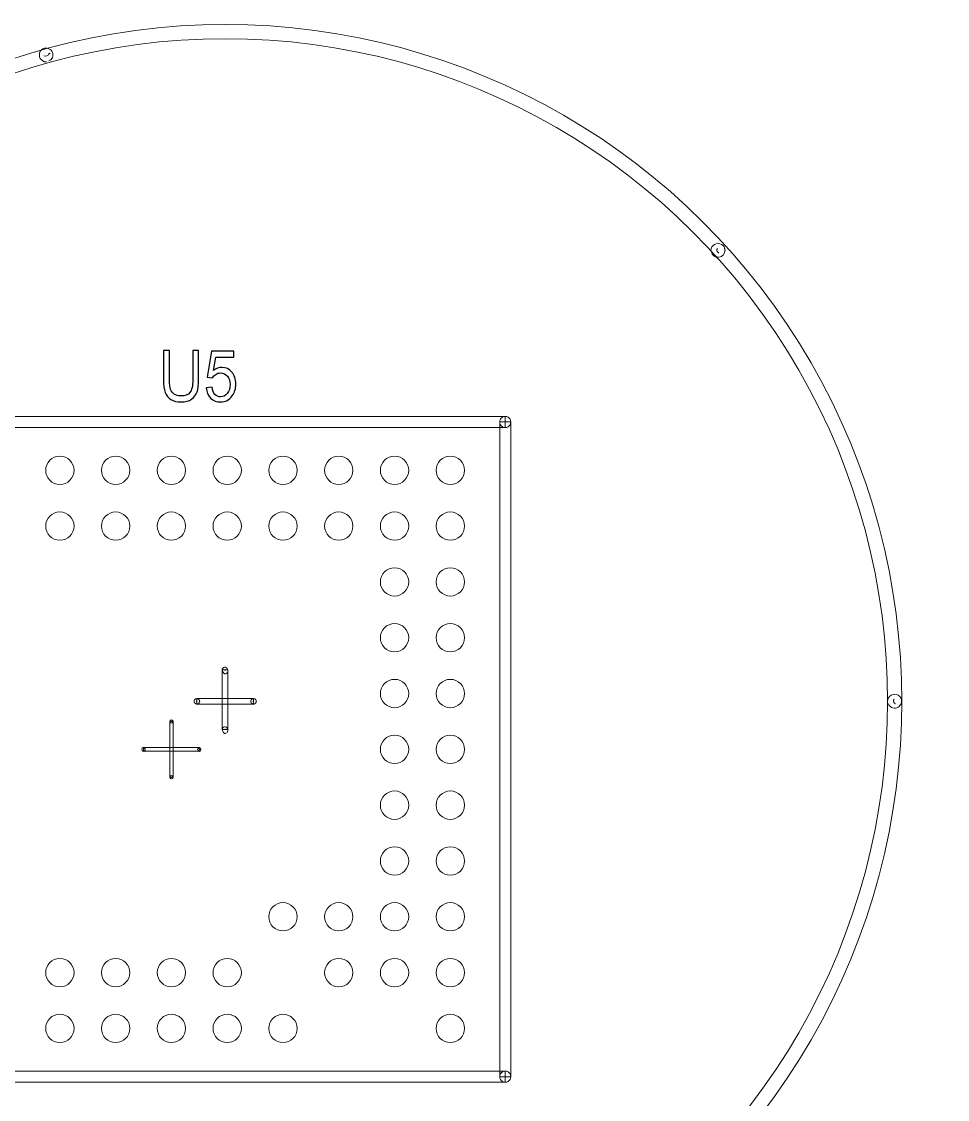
# Model space of a CAD drawing. Header units: millimetres. Extents: x -19.4 to 22.9, y -18.1 to 22.2.
# Drawn here: x -1.89 to 6.41, y -1.95 to 7.71 of the extents above; entities that cross this region are included whole.
import ezdxf

# ---------------------------------------------------------------- set-up
doc = ezdxf.new("R2010")
doc.units = ezdxf.units.MM
doc.header["$MEASUREMENT"] = 0
for name, color, linetype in [('BG_OUTLINE', 7, 'Continuous'), ('PG_SILKSCREEN_TOP', 7, 'Continuous'), ('PIN_TOP', 7, 'Continuous'), ('RD_SILKSCREEN_TOP', 7, 'Continuous')]:
    doc.layers.add(name, color=color, linetype=linetype)

msp = doc.modelspace()

# ---------------------------------------------------------------- linework, layer by layer
at = {"layer": 'BG_OUTLINE', "lineweight": 9}
msp.add_open_spline([(-13.5636, -18.0908), (-13.5636, -18.0908), (13.4366, -18.0908), (13.4366, -18.0908), (13.4366, -18.0908), (13.4366, -18.0908), (13.4366, 12.9092), (13.4366, 12.9092), (13.4366, 12.9092), (13.4366, 12.9092), (-13.5636, 12.9092), (-13.5636, 12.9092), (-13.5636, 12.9092), (-13.5636, 12.9092), (-13.5636, -18.0908), (-13.5636, -18.0908)], degree=3, knots=[0, 0, 0, 0, 0.25, 0.25, 0.25, 0.25, 0.5, 0.5, 0.5, 0.5, 0.75, 0.75, 0.75, 0.75, 1, 1, 1, 1], dxfattribs=at)
at = {"layer": 'PG_SILKSCREEN_TOP', "lineweight": 9}
for points, knots in [([(-0.0635, -4.4477), (-2.2297, -4.4477), (-4.2314, -3.292), (-5.3146, -1.416), (-5.3146, -1.416), (-6.3977, 0.4599), (-6.3977, 2.7713), (-5.3146, 4.6474), (-5.3146, 4.6474), (-4.2314, 6.5234), (-2.2297, 7.6791), (-0.0635, 7.6791)], [0, 0, 0, 0, 0.333333, 0.333333, 0.333333, 0.333333, 0.666667, 0.666667, 0.666667, 0.666667, 1, 1, 1, 1]), ([(-0.0635, 7.6791), (2.1027, 7.6791), (4.1044, 6.5234), (5.1876, 4.6474), (5.1876, 4.6474), (6.2707, 2.7713), (6.2707, 0.4599), (5.1876, -1.416), (5.1876, -1.416), (4.1044, -3.292), (2.1027, -4.4477), (-0.0635, -4.4477)], [0, 0, 0, 0, 0.333333, 0.333333, 0.333333, 0.333333, 0.666667, 0.666667, 0.666667, 0.666667, 1, 1, 1, 1]), ([(-0.0635, 7.5521), (-2.1844, 7.5521), (-4.1441, 6.4206), (-5.2046, 4.5839), (-5.2046, 4.5839), (-6.2651, 2.7471), (-6.2651, 0.4842), (-5.2046, -1.3525), (-5.2046, -1.3525), (-4.1441, -3.1893), (-2.1844, -4.3207), (-0.0635, -4.3207)], [0, 0, 0, 0, 0.333333, 0.333333, 0.333333, 0.333333, 0.666667, 0.666667, 0.666667, 0.666667, 1, 1, 1, 1]), ([(-0.0635, -4.3207), (2.0574, -4.3207), (4.0171, -3.1893), (5.0776, -1.3525), (5.0776, -1.3525), (6.1381, 0.4842), (6.1381, 2.7471), (5.0776, 4.5839), (5.0776, 4.5839), (4.0171, 6.4206), (2.0574, 7.5521), (-0.0635, 7.5521)], [0, 0, 0, 0, 0.333333, 0.333333, 0.333333, 0.333333, 0.666667, 0.666667, 0.666667, 0.666667, 1, 1, 1, 1]), ([(-1.6661, 7.3436), (-1.6888, 7.3436), (-1.7098, 7.3557), (-1.7211, 7.3754), (-1.7211, 7.3754), (-1.7325, 7.395), (-1.7325, 7.4193), (-1.7211, 7.4389), (-1.7211, 7.4389), (-1.7097, 7.4586), (-1.6889, 7.4707), (-1.6662, 7.4706)], [0, 0, 0, 0, 0.333333, 0.333333, 0.333333, 0.333333, 0.666667, 0.666667, 0.666667, 0.666667, 1, 1, 1, 1]), ([(-1.6661, 7.3436), (-1.6888, 7.3436), (-1.7098, 7.3557), (-1.7211, 7.3754), (-1.7211, 7.3754), (-1.7325, 7.395), (-1.7325, 7.4193), (-1.7211, 7.4389), (-1.7211, 7.4389), (-1.7097, 7.4586), (-1.6889, 7.4707), (-1.6662, 7.4706)], [0, 0, 0, 0, 0.333333, 0.333333, 0.333333, 0.333333, 0.666667, 0.666667, 0.666667, 0.666667, 1, 1, 1, 1]), ([(-1.6885, 7.4614), (-1.6585, 7.4738), (-1.6243, 7.4595), (-1.6119, 7.4296), (-1.6119, 7.4296), (-1.5995, 7.3996), (-1.6139, 7.3652), (-1.6438, 7.3528)], [0, 0, 0, 0, 0.5, 0.5, 0.5, 0.5, 1, 1, 1, 1]), ([(-1.6885, 7.4614), (-1.6585, 7.4738), (-1.6243, 7.4595), (-1.6119, 7.4296), (-1.6119, 7.4296), (-1.5995, 7.3996), (-1.6139, 7.3652), (-1.6438, 7.3528)], [0, 0, 0, 0, 0.5, 0.5, 0.5, 0.5, 1, 1, 1, 1]), ([(-1.6886, 7.3979), (-1.6712, 7.3906), (-1.6513, 7.3987), (-1.644, 7.416), (-1.644, 7.416), (-1.6367, 7.4333), (-1.6266, 7.4089), (-1.6439, 7.4163)], [0, 0, 0, 0, 0.5, 0.5, 0.5, 0.5, 1, 1, 1, 1]), ([(-1.6886, 7.3979), (-1.6712, 7.3906), (-1.6513, 7.3987), (-1.644, 7.416), (-1.644, 7.416), (-1.6367, 7.4333), (-1.6266, 7.4089), (-1.6439, 7.4163)], [0, 0, 0, 0, 0.5, 0.5, 0.5, 0.5, 1, 1, 1, 1]), ([(-1.6662, 7.4071), (-1.6662, 7.4071), (-1.6662, 7.4071), (-1.6662, 7.4071), (-1.6662, 7.4071), (-1.6662, 7.4071), (-1.6662, 7.4071), (-1.6663, 7.4071), (-1.6663, 7.4071), (-1.6663, 7.4071), (-1.6663, 7.4071), (-1.6663, 7.4071)], [0, 0, 0, 0, 0.333333, 0.333333, 0.333333, 0.333333, 0.666667, 0.666667, 0.666667, 0.666667, 1, 1, 1, 1]), ([(-1.6662, 7.4071), (-1.6662, 7.4071), (-1.6662, 7.4071), (-1.6662, 7.4071), (-1.6662, 7.4071), (-1.6662, 7.4071), (-1.6662, 7.4071), (-1.6663, 7.4071), (-1.6663, 7.4071), (-1.6663, 7.4071), (-1.6663, 7.4071), (-1.6663, 7.4071)], [0, 0, 0, 0, 0.333333, 0.333333, 0.333333, 0.333333, 0.666667, 0.666667, 0.666667, 0.666667, 1, 1, 1, 1]), ([(4.29, 5.6541), (4.29, 5.6768), (4.3021, 5.6978), (4.3218, 5.7092), (4.3218, 5.7092), (4.3415, 5.7205), (4.3657, 5.7205), (4.3854, 5.7091), (4.3854, 5.7091), (4.405, 5.6977), (4.4171, 5.677), (4.417, 5.6542)], [0, 0, 0, 0, 0.333333, 0.333333, 0.333333, 0.333333, 0.666667, 0.666667, 0.666667, 0.666667, 1, 1, 1, 1]), ([(4.4111, 5.6726), (4.4213, 5.6409), (4.4039, 5.6069), (4.3722, 5.5967), (4.3722, 5.5967), (4.3405, 5.5864), (4.3063, 5.604), (4.296, 5.6357)], [0, 0, 0, 0, 0.5, 0.5, 0.5, 0.5, 1, 1, 1, 1]), ([(4.3475, 5.6728), (4.3397, 5.6622), (4.3419, 5.6473), (4.3525, 5.6394), (4.3525, 5.6394), (4.3631, 5.6315), (4.3515, 5.6253), (4.3594, 5.6358)], [0, 0, 0, 0, 0.5, 0.5, 0.5, 0.5, 1, 1, 1, 1]), ([(4.3535, 5.6542), (4.3535, 5.6542), (4.3536, 5.6543), (4.3536, 5.6543), (4.3536, 5.6543), (4.3536, 5.6543), (4.3536, 5.6543), (4.3536, 5.6544), (4.3536, 5.6544), (4.3536, 5.6544), (4.3535, 5.6544), (4.3535, 5.6544)], [0, 0, 0, 0, 0.333333, 0.333333, 0.333333, 0.333333, 0.666667, 0.666667, 0.666667, 0.666667, 1, 1, 1, 1]), ([(-3.5384, 4.0683), (-3.5384, 4.0683), (-3.5384, 4.1683), (-3.5384, 4.1683), (-3.5384, 4.1683), (-3.5384, 4.1683), (2.4462, 4.1683), (2.4462, 4.1683), (2.4462, 4.1683), (2.4462, 4.1683), (2.4462, 4.0683), (2.4462, 4.0683), (2.4462, 4.0683), (2.4462, 4.0683), (-3.5384, 4.0683), (-3.5384, 4.0683)], [0, 0, 0, 0, 0.25, 0.25, 0.25, 0.25, 0.5, 0.5, 0.5, 0.5, 0.75, 0.75, 0.75, 0.75, 1, 1, 1, 1]), ([(2.3963, 4.1183), (2.3963, 4.1362), (2.4059, 4.1527), (2.4213, 4.1616), (2.4213, 4.1616), (2.4368, 4.1706), (2.4559, 4.1706), (2.4714, 4.1616), (2.4714, 4.1616), (2.4869, 4.1527), (2.4964, 4.1362), (2.4964, 4.1183)], [0, 0, 0, 0, 0.333333, 0.333333, 0.333333, 0.333333, 0.666667, 0.666667, 0.666667, 0.666667, 1, 1, 1, 1]), ([(2.3963, 4.1183), (2.3963, 4.1362), (2.4059, 4.1527), (2.4213, 4.1616), (2.4213, 4.1616), (2.4368, 4.1706), (2.4559, 4.1706), (2.4714, 4.1616), (2.4714, 4.1616), (2.4869, 4.1527), (2.4964, 4.1362), (2.4964, 4.1183)], [0, 0, 0, 0, 0.333333, 0.333333, 0.333333, 0.333333, 0.666667, 0.666667, 0.666667, 0.666667, 1, 1, 1, 1]), ([(2.4963, -1.7467), (2.4963, -1.7467), (2.3962, -1.7467), (2.3962, -1.7467), (2.3962, -1.7467), (2.3962, -1.7467), (2.3962, 4.1183), (2.3962, 4.1183), (2.3962, 4.1183), (2.3962, 4.1183), (2.4963, 4.1183), (2.4963, 4.1183), (2.4963, 4.1183), (2.4963, 4.1183), (2.4963, -1.7467), (2.4963, -1.7467)], [0, 0, 0, 0, 0.25, 0.25, 0.25, 0.25, 0.5, 0.5, 0.5, 0.5, 0.75, 0.75, 0.75, 0.75, 1, 1, 1, 1]), ([(2.4964, 4.1183), (2.4964, 4.1004), (2.4869, 4.0839), (2.4714, 4.075), (2.4714, 4.075), (2.4559, 4.066), (2.4368, 4.066), (2.4213, 4.075), (2.4213, 4.075), (2.4059, 4.0839), (2.3963, 4.1004), (2.3963, 4.1183)], [0, 0, 0, 0, 0.333333, 0.333333, 0.333333, 0.333333, 0.666667, 0.666667, 0.666667, 0.666667, 1, 1, 1, 1]), ([(2.4964, 4.1183), (2.4964, 4.1004), (2.4869, 4.0839), (2.4714, 4.075), (2.4714, 4.075), (2.4559, 4.066), (2.4368, 4.066), (2.4213, 4.075), (2.4213, 4.075), (2.4059, 4.0839), (2.3963, 4.1004), (2.3963, 4.1183)], [0, 0, 0, 0, 0.333333, 0.333333, 0.333333, 0.333333, 0.666667, 0.666667, 0.666667, 0.666667, 1, 1, 1, 1]), ([(2.4464, 4.1183), (2.4464, 4.1183), (2.4464, 4.1183), (2.4464, 4.1183), (2.4464, 4.1183), (2.4464, 4.1183), (2.4464, 4.1183), (2.4464, 4.1183), (2.4464, 4.1183), (2.4464, 4.1183), (2.4464, 4.1183), (2.4464, 4.1183)], [0, 0, 0, 0, 0.333333, 0.333333, 0.333333, 0.333333, 0.666667, 0.666667, 0.666667, 0.666667, 1, 1, 1, 1]), ([(2.4464, 4.1183), (2.4464, 4.1183), (2.4464, 4.1183), (2.4464, 4.1183), (2.4464, 4.1183), (2.4464, 4.1183), (2.4464, 4.1183), (2.4464, 4.1183), (2.4464, 4.1183), (2.4464, 4.1183), (2.4464, 4.1183), (2.4464, 4.1183)], [0, 0, 0, 0, 0.333333, 0.333333, 0.333333, 0.333333, 0.666667, 0.666667, 0.666667, 0.666667, 1, 1, 1, 1]), ([(2.4464, 4.1183), (2.4464, 4.1183), (2.4464, 4.1183), (2.4464, 4.1183), (2.4464, 4.1183), (2.4464, 4.1183), (2.4464, 4.1183), (2.4464, 4.1183), (2.4464, 4.1183), (2.4464, 4.1183), (2.4464, 4.1183), (2.4464, 4.1183)], [0, 0, 0, 0, 0.333333, 0.333333, 0.333333, 0.333333, 0.666667, 0.666667, 0.666667, 0.666667, 1, 1, 1, 1]), ([(2.4464, 4.1183), (2.4464, 4.1183), (2.4464, 4.1183), (2.4464, 4.1183), (2.4464, 4.1183), (2.4464, 4.1183), (2.4464, 4.1183), (2.4464, 4.1183), (2.4464, 4.1183), (2.4464, 4.1183), (2.4464, 4.1183), (2.4464, 4.1183)], [0, 0, 0, 0, 0.333333, 0.333333, 0.333333, 0.333333, 0.666667, 0.666667, 0.666667, 0.666667, 1, 1, 1, 1]), ([(-0.0902, 1.8931), (-0.0925, 1.9064), (-0.0836, 1.919), (-0.0704, 1.9214), (-0.0704, 1.9214), (-0.0571, 1.9237), (-0.0443, 1.9145), (-0.0418, 1.9013)], [0, 0, 0, 0, 0.5, 0.5, 0.5, 0.5, 1, 1, 1, 1]), ([(-0.041, 1.3637), (-0.041, 1.3637), (-0.091, 1.3637), (-0.091, 1.3637), (-0.091, 1.3637), (-0.091, 1.3637), (-0.091, 1.8971), (-0.091, 1.8971), (-0.091, 1.8971), (-0.091, 1.8971), (-0.041, 1.8971), (-0.041, 1.8971), (-0.041, 1.8971), (-0.041, 1.8971), (-0.041, 1.3637), (-0.041, 1.3637)], [0, 0, 0, 0, 0.25, 0.25, 0.25, 0.25, 0.5, 0.5, 0.5, 0.5, 0.75, 0.75, 0.75, 0.75, 1, 1, 1, 1]), ([(-0.0411, 1.8973), (-0.0378, 1.8884), (-0.0396, 1.8784), (-0.0458, 1.8711), (-0.0458, 1.8711), (-0.0519, 1.8639), (-0.0615, 1.8605), (-0.0709, 1.8623), (-0.0709, 1.8623), (-0.0802, 1.8641), (-0.0878, 1.8881), (-0.0909, 1.8971)], [0, 0, 0, 0, 0.333333, 0.333333, 0.333333, 0.333333, 0.666667, 0.666667, 0.666667, 0.666667, 1, 1, 1, 1]), ([(-0.0653, 1.8929), (-0.0632, 1.8941), (-0.0624, 1.8967), (-0.0636, 1.8988), (-0.0636, 1.8988), (-0.0647, 1.9009), (-0.0645, 1.9022), (-0.0666, 1.901)], [0, 0, 0, 0, 0.5, 0.5, 0.5, 0.5, 1, 1, 1, 1]), ([(-0.066, 1.8971), (-0.066, 1.8971), (-0.0661, 1.8971), (-0.0661, 1.897), (-0.0661, 1.897), (-0.0661, 1.897), (-0.0661, 1.8969), (-0.0661, 1.8969), (-0.0661, 1.8969), (-0.0661, 1.8968), (-0.066, 1.8968), (-0.066, 1.8968)], [0, 0, 0, 0, 0.333333, 0.333333, 0.333333, 0.333333, 0.666667, 0.666667, 0.666667, 0.666667, 1, 1, 1, 1]), ([(-0.3423, 1.6154), (-0.3424, 1.6244), (-0.3376, 1.6327), (-0.3299, 1.6371), (-0.3299, 1.6371), (-0.3221, 1.6416), (-0.3126, 1.6415), (-0.3049, 1.637), (-0.3049, 1.637), (-0.2971, 1.6325), (-0.2924, 1.6246), (-0.2926, 1.6156)], [0, 0, 0, 0, 0.333333, 0.333333, 0.333333, 0.333333, 0.666667, 0.666667, 0.666667, 0.666667, 1, 1, 1, 1]), ([(0.1656, 1.6154), (0.1655, 1.6244), (0.1703, 1.6327), (0.178, 1.6371), (0.178, 1.6371), (0.1858, 1.6416), (0.1953, 1.6415), (0.203, 1.637), (0.203, 1.637), (0.2108, 1.6325), (0.2155, 1.6246), (0.2153, 1.6156)], [0, 0, 0, 0, 0.333333, 0.333333, 0.333333, 0.333333, 0.666667, 0.666667, 0.666667, 0.666667, 1, 1, 1, 1]), ([(5.8729, 1.6155), (5.8729, 1.6382), (5.885, 1.6592), (5.9047, 1.6706), (5.9047, 1.6706), (5.9244, 1.6819), (5.9487, 1.6819), (5.9683, 1.6705), (5.9683, 1.6705), (5.988, 1.6591), (6, 1.6384), (5.9999, 1.6156)], [0, 0, 0, 0, 0.333333, 0.333333, 0.333333, 0.333333, 0.666667, 0.666667, 0.666667, 0.666667, 1, 1, 1, 1]), ([(-0.2933, 1.62), (-0.2909, 1.6068), (-0.2996, 1.5941), (-0.3128, 1.5915), (-0.3128, 1.5915), (-0.326, 1.589), (-0.3388, 1.5979), (-0.3415, 1.6111)], [0, 0, 0, 0, 0.5, 0.5, 0.5, 0.5, 1, 1, 1, 1]), ([(-0.3183, 1.6202), (-0.3206, 1.6188), (-0.3213, 1.6158), (-0.3199, 1.6135), (-0.3199, 1.6135), (-0.3185, 1.6113), (-0.319, 1.6099), (-0.3167, 1.6113)], [0, 0, 0, 0, 0.5, 0.5, 0.5, 0.5, 1, 1, 1, 1]), ([(-0.3175, 1.5906), (-0.3175, 1.5906), (-0.3175, 1.6407), (-0.3175, 1.6407), (-0.3175, 1.6407), (-0.3175, 1.6407), (0.1905, 1.6407), (0.1905, 1.6407), (0.1905, 1.6407), (0.1905, 1.6407), (0.1905, 1.5906), (0.1905, 1.5906), (0.1905, 1.5906), (0.1905, 1.5906), (-0.3175, 1.5906), (-0.3175, 1.5906)], [0, 0, 0, 0, 0.25, 0.25, 0.25, 0.25, 0.5, 0.5, 0.5, 0.5, 0.75, 0.75, 0.75, 0.75, 1, 1, 1, 1]), ([(-0.3175, 1.6156), (-0.3174, 1.6156), (-0.3174, 1.6157), (-0.3174, 1.6157), (-0.3174, 1.6157), (-0.3173, 1.6157), (-0.3173, 1.6158), (-0.3174, 1.6158), (-0.3174, 1.6158), (-0.3174, 1.6158), (-0.3174, 1.6159), (-0.3175, 1.6159)], [0, 0, 0, 0, 0.333333, 0.333333, 0.333333, 0.333333, 0.666667, 0.666667, 0.666667, 0.666667, 1, 1, 1, 1]), ([(0.2146, 1.62), (0.217, 1.6068), (0.2083, 1.5941), (0.1951, 1.5915), (0.1951, 1.5915), (0.1819, 1.589), (0.1691, 1.5979), (0.1664, 1.6111)], [0, 0, 0, 0, 0.5, 0.5, 0.5, 0.5, 1, 1, 1, 1]), ([(0.1896, 1.6202), (0.1873, 1.6188), (0.1866, 1.6158), (0.188, 1.6135), (0.188, 1.6135), (0.1894, 1.6113), (0.1889, 1.6099), (0.1912, 1.6113)], [0, 0, 0, 0, 0.5, 0.5, 0.5, 0.5, 1, 1, 1, 1]), ([(0.1904, 1.6156), (0.1905, 1.6156), (0.1905, 1.6157), (0.1905, 1.6157), (0.1905, 1.6157), (0.1906, 1.6157), (0.1906, 1.6158), (0.1905, 1.6158), (0.1905, 1.6158), (0.1905, 1.6158), (0.1905, 1.6159), (0.1904, 1.6159)], [0, 0, 0, 0, 0.333333, 0.333333, 0.333333, 0.333333, 0.666667, 0.666667, 0.666667, 0.666667, 1, 1, 1, 1]), ([(5.9941, 1.634), (6.0042, 1.6023), (5.9868, 1.5683), (5.9551, 1.5581), (5.9551, 1.5581), (5.9234, 1.5478), (5.8893, 1.5654), (5.8789, 1.5971)], [0, 0, 0, 0, 0.5, 0.5, 0.5, 0.5, 1, 1, 1, 1]), ([(5.9305, 1.6342), (5.9226, 1.6236), (5.9248, 1.6087), (5.9354, 1.6008), (5.9354, 1.6008), (5.946, 1.5929), (5.9344, 1.5867), (5.9423, 1.5972)], [0, 0, 0, 0, 0.5, 0.5, 0.5, 0.5, 1, 1, 1, 1]), ([(5.9364, 1.6156), (5.9365, 1.6156), (5.9365, 1.6157), (5.9365, 1.6157), (5.9365, 1.6157), (5.9365, 1.6157), (5.9365, 1.6157), (5.9365, 1.6158), (5.9365, 1.6158), (5.9365, 1.6158), (5.9365, 1.6158), (5.9364, 1.6158)], [0, 0, 0, 0, 0.333333, 0.333333, 0.333333, 0.333333, 0.666667, 0.666667, 0.666667, 0.666667, 1, 1, 1, 1]), ([(-0.5607, 1.4331), (-0.5622, 1.4411), (-0.5569, 1.4489), (-0.5489, 1.4504), (-0.5489, 1.4504), (-0.5409, 1.452), (-0.5331, 1.4466), (-0.5315, 1.4386)], [0, 0, 0, 0, 0.5, 0.5, 0.5, 0.5, 1, 1, 1, 1]), ([(-0.5309, 1.4359), (-0.5309, 1.4305), (-0.5338, 1.4255), (-0.5385, 1.4228), (-0.5385, 1.4228), (-0.5432, 1.4201), (-0.549, 1.4201), (-0.5537, 1.4228), (-0.5537, 1.4228), (-0.5584, 1.4256), (-0.5612, 1.4304), (-0.5612, 1.4358)], [0, 0, 0, 0, 0.333333, 0.333333, 0.333333, 0.333333, 0.666667, 0.666667, 0.666667, 0.666667, 1, 1, 1, 1]), ([(-0.5311, 0.9357), (-0.5311, 0.9357), (-0.561, 0.9357), (-0.561, 0.9357), (-0.561, 0.9357), (-0.561, 0.9357), (-0.561, 1.4358), (-0.561, 1.4358), (-0.561, 1.4358), (-0.561, 1.4358), (-0.5311, 1.4358), (-0.5311, 1.4358), (-0.5311, 1.4358), (-0.5311, 1.4358), (-0.5311, 0.9357), (-0.5311, 0.9357)], [0, 0, 0, 0, 0.25, 0.25, 0.25, 0.25, 0.5, 0.5, 0.5, 0.5, 0.75, 0.75, 0.75, 0.75, 1, 1, 1, 1]), ([(-0.5454, 1.433), (-0.544, 1.434), (-0.5437, 1.4359), (-0.5446, 1.4372), (-0.5446, 1.4372), (-0.5456, 1.4386), (-0.5453, 1.4394), (-0.5467, 1.4385)], [0, 0, 0, 0, 0.5, 0.5, 0.5, 0.5, 1, 1, 1, 1]), ([(-0.5462, 1.4358), (-0.5462, 1.4358), (-0.5462, 1.4357), (-0.5462, 1.4357), (-0.5462, 1.4357), (-0.5461, 1.4356), (-0.5461, 1.4356), (-0.546, 1.4356), (-0.546, 1.4356), (-0.546, 1.4356), (-0.5459, 1.4356), (-0.5459, 1.4357)], [0, 0, 0, 0, 0.333333, 0.333333, 0.333333, 0.333333, 0.666667, 0.666667, 0.666667, 0.666667, 1, 1, 1, 1]), ([(-0.0902, 1.3597), (-0.0925, 1.373), (-0.0836, 1.3856), (-0.0704, 1.388), (-0.0704, 1.388), (-0.0571, 1.3903), (-0.0443, 1.3811), (-0.0418, 1.3679)], [0, 0, 0, 0, 0.5, 0.5, 0.5, 0.5, 1, 1, 1, 1]), ([(-0.0411, 1.3639), (-0.0378, 1.355), (-0.0396, 1.345), (-0.0458, 1.3377), (-0.0458, 1.3377), (-0.0519, 1.3305), (-0.0615, 1.3271), (-0.0709, 1.3289), (-0.0709, 1.3289), (-0.0802, 1.3307), (-0.0878, 1.3547), (-0.0909, 1.3637)], [0, 0, 0, 0, 0.333333, 0.333333, 0.333333, 0.333333, 0.666667, 0.666667, 0.666667, 0.666667, 1, 1, 1, 1]), ([(-0.0653, 1.3595), (-0.0632, 1.3607), (-0.0624, 1.3633), (-0.0636, 1.3654), (-0.0636, 1.3654), (-0.0647, 1.3675), (-0.0645, 1.3688), (-0.0666, 1.3676)], [0, 0, 0, 0, 0.5, 0.5, 0.5, 0.5, 1, 1, 1, 1]), ([(-0.066, 1.3637), (-0.066, 1.3637), (-0.0661, 1.3637), (-0.0661, 1.3636), (-0.0661, 1.3636), (-0.0661, 1.3636), (-0.0661, 1.3635), (-0.0661, 1.3635), (-0.0661, 1.3635), (-0.0661, 1.3634), (-0.066, 1.3634), (-0.066, 1.3634)], [0, 0, 0, 0, 0.333333, 0.333333, 0.333333, 0.333333, 0.666667, 0.666667, 0.666667, 0.666667, 1, 1, 1, 1]), ([(-0.811, 1.1847), (-0.8117, 1.1928), (-0.8059, 1.1999), (-0.7979, 1.2009), (-0.7979, 1.2009), (-0.7899, 1.2019), (-0.7825, 1.1954), (-0.7813, 1.1874)], [0, 0, 0, 0, 0.5, 0.5, 0.5, 0.5, 1, 1, 1, 1]), ([(-0.7811, 1.1863), (-0.7799, 1.1809), (-0.7817, 1.1752), (-0.7859, 1.1715), (-0.7859, 1.1715), (-0.79, 1.1677), (-0.7959, 1.1666), (-0.8011, 1.1684), (-0.8011, 1.1684), (-0.8064, 1.1703), (-0.8102, 1.1804), (-0.8111, 1.1859)], [0, 0, 0, 0, 0.333333, 0.333333, 0.333333, 0.333333, 0.666667, 0.666667, 0.666667, 0.666667, 1, 1, 1, 1]), ([(-0.7961, 1.1859), (-0.7962, 1.1859), (-0.7963, 1.1858), (-0.7963, 1.1858), (-0.7963, 1.1858), (-0.7963, 1.1857), (-0.7963, 1.1856), (-0.7963, 1.1855), (-0.7963, 1.1855), (-0.7962, 1.1855), (-0.7962, 1.1854), (-0.7961, 1.1854)], [0, 0, 0, 0, 0.333333, 0.333333, 0.333333, 0.333333, 0.666667, 0.666667, 0.666667, 0.666667, 1, 1, 1, 1]), ([(-0.7959, 1.1843), (-0.7952, 1.1845), (-0.7948, 1.1853), (-0.795, 1.186), (-0.795, 1.186), (-0.7952, 1.1867), (-0.7955, 1.1872), (-0.7962, 1.187)], [0, 0, 0, 0, 0.5, 0.5, 0.5, 0.5, 1, 1, 1, 1]), ([(-0.796, 1.1709), (-0.796, 1.1709), (-0.796, 1.2009), (-0.796, 1.2009), (-0.796, 1.2009), (-0.796, 1.2009), (-0.2961, 1.2009), (-0.2961, 1.2009), (-0.2961, 1.2009), (-0.2961, 1.2009), (-0.2961, 1.1709), (-0.2961, 1.1709), (-0.2961, 1.1709), (-0.2961, 1.1709), (-0.796, 1.1709), (-0.796, 1.1709)], [0, 0, 0, 0, 0.25, 0.25, 0.25, 0.25, 0.5, 0.5, 0.5, 0.5, 0.75, 0.75, 0.75, 0.75, 1, 1, 1, 1]), ([(-0.3109, 1.1847), (-0.3116, 1.1928), (-0.3058, 1.1999), (-0.2978, 1.2009), (-0.2978, 1.2009), (-0.2898, 1.2019), (-0.2824, 1.1954), (-0.2812, 1.1874)], [0, 0, 0, 0, 0.5, 0.5, 0.5, 0.5, 1, 1, 1, 1]), ([(-0.281, 1.1863), (-0.2798, 1.1809), (-0.2816, 1.1752), (-0.2857, 1.1715), (-0.2857, 1.1715), (-0.2899, 1.1677), (-0.2957, 1.1666), (-0.301, 1.1684), (-0.301, 1.1684), (-0.3063, 1.1703), (-0.31, 1.1804), (-0.311, 1.1859)], [0, 0, 0, 0, 0.333333, 0.333333, 0.333333, 0.333333, 0.666667, 0.666667, 0.666667, 0.666667, 1, 1, 1, 1]), ([(-0.296, 1.1859), (-0.2961, 1.1859), (-0.2961, 1.1858), (-0.2962, 1.1858), (-0.2962, 1.1858), (-0.2962, 1.1857), (-0.2962, 1.1856), (-0.2962, 1.1855), (-0.2962, 1.1855), (-0.2961, 1.1855), (-0.2961, 1.1854), (-0.296, 1.1854)], [0, 0, 0, 0, 0.333333, 0.333333, 0.333333, 0.333333, 0.666667, 0.666667, 0.666667, 0.666667, 1, 1, 1, 1]), ([(-0.2958, 1.1843), (-0.2951, 1.1845), (-0.2947, 1.1853), (-0.2949, 1.186), (-0.2949, 1.186), (-0.2951, 1.1867), (-0.2953, 1.1872), (-0.2961, 1.187)], [0, 0, 0, 0, 0.5, 0.5, 0.5, 0.5, 1, 1, 1, 1]), ([(-0.5612, 0.9356), (-0.5612, 0.941), (-0.5583, 0.946), (-0.5536, 0.9487), (-0.5536, 0.9487), (-0.5489, 0.9514), (-0.5431, 0.9514), (-0.5384, 0.9487), (-0.5384, 0.9487), (-0.5337, 0.9459), (-0.5309, 0.9411), (-0.5309, 0.9357)], [0, 0, 0, 0, 0.333333, 0.333333, 0.333333, 0.333333, 0.666667, 0.666667, 0.666667, 0.666667, 1, 1, 1, 1]), ([(-0.5314, 0.9383), (-0.5299, 0.9303), (-0.5352, 0.9226), (-0.5432, 0.921), (-0.5432, 0.921), (-0.5512, 0.9195), (-0.559, 0.9249), (-0.5606, 0.9329)], [0, 0, 0, 0, 0.5, 0.5, 0.5, 0.5, 1, 1, 1, 1]), ([(-0.5467, 0.9384), (-0.548, 0.9375), (-0.5484, 0.9357), (-0.5475, 0.9343), (-0.5475, 0.9343), (-0.5465, 0.933), (-0.5468, 0.9321), (-0.5454, 0.933)], [0, 0, 0, 0, 0.5, 0.5, 0.5, 0.5, 1, 1, 1, 1]), ([(-0.5459, 0.9357), (-0.5459, 0.9357), (-0.5459, 0.9358), (-0.5459, 0.9358), (-0.5459, 0.9358), (-0.546, 0.9359), (-0.546, 0.9359), (-0.5461, 0.9359), (-0.5461, 0.9359), (-0.5461, 0.9359), (-0.5462, 0.9359), (-0.5462, 0.9358)], [0, 0, 0, 0, 0.333333, 0.333333, 0.333333, 0.333333, 0.666667, 0.666667, 0.666667, 0.666667, 1, 1, 1, 1]), ([(-3.5384, -1.7967), (-3.5384, -1.7967), (-3.5384, -1.6967), (-3.5384, -1.6967), (-3.5384, -1.6967), (-3.5384, -1.6967), (2.4462, -1.6967), (2.4462, -1.6967), (2.4462, -1.6967), (2.4462, -1.6967), (2.4462, -1.7967), (2.4462, -1.7967), (2.4462, -1.7967), (2.4462, -1.7967), (-3.5384, -1.7967), (-3.5384, -1.7967)], [0, 0, 0, 0, 0.25, 0.25, 0.25, 0.25, 0.5, 0.5, 0.5, 0.5, 0.75, 0.75, 0.75, 0.75, 1, 1, 1, 1]), ([(2.3963, -1.7467), (2.3963, -1.7288), (2.4059, -1.7123), (2.4213, -1.7034), (2.4213, -1.7034), (2.4368, -1.6944), (2.4559, -1.6944), (2.4714, -1.7034), (2.4714, -1.7034), (2.4869, -1.7123), (2.4964, -1.7288), (2.4964, -1.7467)], [0, 0, 0, 0, 0.333333, 0.333333, 0.333333, 0.333333, 0.666667, 0.666667, 0.666667, 0.666667, 1, 1, 1, 1]), ([(2.3963, -1.7467), (2.3963, -1.7288), (2.4059, -1.7123), (2.4213, -1.7034), (2.4213, -1.7034), (2.4368, -1.6944), (2.4559, -1.6944), (2.4714, -1.7034), (2.4714, -1.7034), (2.4869, -1.7123), (2.4964, -1.7288), (2.4964, -1.7467)], [0, 0, 0, 0, 0.333333, 0.333333, 0.333333, 0.333333, 0.666667, 0.666667, 0.666667, 0.666667, 1, 1, 1, 1]), ([(2.4964, -1.7467), (2.4964, -1.7646), (2.4869, -1.7811), (2.4714, -1.79), (2.4714, -1.79), (2.4559, -1.799), (2.4368, -1.799), (2.4213, -1.79), (2.4213, -1.79), (2.4059, -1.7811), (2.3963, -1.7646), (2.3963, -1.7467)], [0, 0, 0, 0, 0.333333, 0.333333, 0.333333, 0.333333, 0.666667, 0.666667, 0.666667, 0.666667, 1, 1, 1, 1]), ([(2.4964, -1.7467), (2.4964, -1.7646), (2.4869, -1.7811), (2.4714, -1.79), (2.4714, -1.79), (2.4559, -1.799), (2.4368, -1.799), (2.4213, -1.79), (2.4213, -1.79), (2.4059, -1.7811), (2.3963, -1.7646), (2.3963, -1.7467)], [0, 0, 0, 0, 0.333333, 0.333333, 0.333333, 0.333333, 0.666667, 0.666667, 0.666667, 0.666667, 1, 1, 1, 1]), ([(2.4464, -1.7467), (2.4464, -1.7467), (2.4464, -1.7467), (2.4464, -1.7467), (2.4464, -1.7467), (2.4464, -1.7467), (2.4464, -1.7467), (2.4464, -1.7467), (2.4464, -1.7467), (2.4464, -1.7467), (2.4464, -1.7467), (2.4464, -1.7467)], [0, 0, 0, 0, 0.333333, 0.333333, 0.333333, 0.333333, 0.666667, 0.666667, 0.666667, 0.666667, 1, 1, 1, 1]), ([(2.4464, -1.7467), (2.4464, -1.7467), (2.4464, -1.7467), (2.4464, -1.7467), (2.4464, -1.7467), (2.4464, -1.7467), (2.4464, -1.7467), (2.4464, -1.7467), (2.4464, -1.7467), (2.4464, -1.7467), (2.4464, -1.7467), (2.4464, -1.7467)], [0, 0, 0, 0, 0.333333, 0.333333, 0.333333, 0.333333, 0.666667, 0.666667, 0.666667, 0.666667, 1, 1, 1, 1]), ([(2.4464, -1.7467), (2.4464, -1.7467), (2.4464, -1.7467), (2.4464, -1.7467), (2.4464, -1.7467), (2.4464, -1.7467), (2.4464, -1.7467), (2.4464, -1.7467), (2.4464, -1.7467), (2.4464, -1.7467), (2.4464, -1.7467), (2.4464, -1.7467)], [0, 0, 0, 0, 0.333333, 0.333333, 0.333333, 0.333333, 0.666667, 0.666667, 0.666667, 0.666667, 1, 1, 1, 1]), ([(2.4464, -1.7467), (2.4464, -1.7467), (2.4464, -1.7467), (2.4464, -1.7467), (2.4464, -1.7467), (2.4464, -1.7467), (2.4464, -1.7467), (2.4464, -1.7467), (2.4464, -1.7467), (2.4464, -1.7467), (2.4464, -1.7467), (2.4464, -1.7467)], [0, 0, 0, 0, 0.333333, 0.333333, 0.333333, 0.333333, 0.666667, 0.666667, 0.666667, 0.666667, 1, 1, 1, 1])]:
    msp.add_open_spline(points, degree=3, knots=knots, dxfattribs=at)
at = {"layer": 'PIN_TOP', "lineweight": 9}
for points in [[(-1.419, 3.6857), (-1.419, 3.7559), (-1.4759, 3.8127), (-1.546, 3.8127), (-1.546, 3.8127), (-1.6162, 3.8127), (-1.673, 3.7559), (-1.673, 3.6857), (-1.673, 3.6857), (-1.673, 3.6156), (-1.6162, 3.5587), (-1.546, 3.5587), (-1.546, 3.5587), (-1.4759, 3.5587), (-1.419, 3.6156), (-1.419, 3.6857)], [(-0.9189, 3.6857), (-0.9189, 3.7559), (-0.9758, 3.8127), (-1.0459, 3.8127), (-1.0459, 3.8127), (-1.1161, 3.8127), (-1.1729, 3.7559), (-1.1729, 3.6857), (-1.1729, 3.6857), (-1.1729, 3.6156), (-1.1161, 3.5587), (-1.0459, 3.5587), (-1.0459, 3.5587), (-0.9758, 3.5587), (-0.9189, 3.6156), (-0.9189, 3.6857)], [(-0.4191, 3.6857), (-0.4191, 3.7559), (-0.4759, 3.8127), (-0.546, 3.8127), (-0.546, 3.8127), (-0.6162, 3.8127), (-0.673, 3.7559), (-0.673, 3.6857), (-0.673, 3.6857), (-0.6731, 3.6156), (-0.6162, 3.5587), (-0.5461, 3.5587), (-0.5461, 3.5587), (-0.4759, 3.5587), (-0.4191, 3.6156), (-0.4191, 3.6857)], [(0.081, 3.6857), (0.081, 3.7559), (0.0241, 3.8127), (-0.0459, 3.8127), (-0.0459, 3.8127), (-0.1161, 3.8127), (-0.1729, 3.7559), (-0.1729, 3.6857), (-0.1729, 3.6857), (-0.1729, 3.6156), (-0.1161, 3.5587), (-0.0459, 3.5587), (-0.0459, 3.5587), (0.0241, 3.5587), (0.081, 3.6156), (0.081, 3.6857)], [(0.5808, 3.6857), (0.5808, 3.7559), (0.524, 3.8127), (0.4538, 3.8127), (0.4538, 3.8127), (0.3837, 3.8127), (0.3268, 3.7559), (0.3268, 3.6857), (0.3268, 3.6857), (0.3268, 3.6156), (0.3837, 3.5587), (0.4538, 3.5587), (0.4538, 3.5587), (0.524, 3.5587), (0.5808, 3.6156), (0.5808, 3.6857)], [(1.081, 3.6857), (1.081, 3.7559), (1.0241, 3.8127), (0.954, 3.8127), (0.954, 3.8127), (0.8838, 3.8127), (0.827, 3.7559), (0.827, 3.6857), (0.827, 3.6857), (0.827, 3.6156), (0.8838, 3.5587), (0.954, 3.5587), (0.954, 3.5587), (1.0241, 3.5587), (1.081, 3.6156), (1.081, 3.6857)], [(1.5808, 3.6857), (1.5808, 3.7559), (1.524, 3.8127), (1.4538, 3.8127), (1.4538, 3.8127), (1.3837, 3.8127), (1.3268, 3.7559), (1.3268, 3.6857), (1.3268, 3.6857), (1.3268, 3.6156), (1.3837, 3.5587), (1.4538, 3.5587), (1.4538, 3.5587), (1.524, 3.5587), (1.5808, 3.6156), (1.5808, 3.6857)], [(2.081, 3.6857), (2.081, 3.7559), (2.0241, 3.8127), (1.954, 3.8127), (1.954, 3.8127), (1.8838, 3.8127), (1.827, 3.7559), (1.827, 3.6857), (1.827, 3.6857), (1.827, 3.6156), (1.8838, 3.5587), (1.954, 3.5587), (1.954, 3.5587), (2.0241, 3.5587), (2.081, 3.6156), (2.081, 3.6857)], [(-1.419, 3.1856), (-1.419, 3.2558), (-1.4759, 3.3126), (-1.546, 3.3126), (-1.546, 3.3126), (-1.6162, 3.3126), (-1.673, 3.2558), (-1.673, 3.1856), (-1.673, 3.1856), (-1.673, 3.1155), (-1.6162, 3.0586), (-1.546, 3.0586), (-1.546, 3.0586), (-1.4759, 3.0586), (-1.419, 3.1155), (-1.419, 3.1856)], [(-0.9189, 3.1856), (-0.9189, 3.2558), (-0.9758, 3.3126), (-1.0459, 3.3126), (-1.0459, 3.3126), (-1.1161, 3.3126), (-1.1729, 3.2558), (-1.1729, 3.1856), (-1.1729, 3.1856), (-1.1729, 3.1155), (-1.1161, 3.0586), (-1.0459, 3.0586), (-1.0459, 3.0586), (-0.9758, 3.0586), (-0.9189, 3.1155), (-0.9189, 3.1856)], [(-0.4191, 3.1856), (-0.4191, 3.2558), (-0.4759, 3.3126), (-0.546, 3.3126), (-0.546, 3.3126), (-0.6162, 3.3126), (-0.673, 3.2558), (-0.673, 3.1856), (-0.673, 3.1856), (-0.6731, 3.1155), (-0.6162, 3.0586), (-0.5461, 3.0586), (-0.5461, 3.0586), (-0.4759, 3.0586), (-0.4191, 3.1155), (-0.4191, 3.1856)], [(0.081, 3.1856), (0.081, 3.2558), (0.0241, 3.3126), (-0.0459, 3.3126), (-0.0459, 3.3126), (-0.1161, 3.3126), (-0.1729, 3.2558), (-0.1729, 3.1856), (-0.1729, 3.1856), (-0.1729, 3.1155), (-0.1161, 3.0586), (-0.0459, 3.0586), (-0.0459, 3.0586), (0.0241, 3.0586), (0.081, 3.1155), (0.081, 3.1856)], [(0.5808, 3.1856), (0.5808, 3.2558), (0.524, 3.3126), (0.4538, 3.3126), (0.4538, 3.3126), (0.3837, 3.3126), (0.3268, 3.2558), (0.3268, 3.1856), (0.3268, 3.1856), (0.3268, 3.1155), (0.3837, 3.0586), (0.4538, 3.0586), (0.4538, 3.0586), (0.524, 3.0586), (0.5808, 3.1155), (0.5808, 3.1856)], [(1.081, 3.1856), (1.081, 3.2558), (1.0241, 3.3126), (0.954, 3.3126), (0.954, 3.3126), (0.8838, 3.3126), (0.827, 3.2558), (0.827, 3.1856), (0.827, 3.1856), (0.827, 3.1155), (0.8838, 3.0586), (0.954, 3.0586), (0.954, 3.0586), (1.0241, 3.0586), (1.081, 3.1155), (1.081, 3.1856)], [(1.5808, 3.1856), (1.5808, 3.2558), (1.524, 3.3126), (1.4538, 3.3126), (1.4538, 3.3126), (1.3837, 3.3126), (1.3268, 3.2558), (1.3268, 3.1856), (1.3268, 3.1856), (1.3268, 3.1155), (1.3837, 3.0586), (1.4538, 3.0586), (1.4538, 3.0586), (1.524, 3.0586), (1.5808, 3.1155), (1.5808, 3.1856)], [(2.081, 3.1856), (2.081, 3.2558), (2.0241, 3.3126), (1.954, 3.3126), (1.954, 3.3126), (1.8838, 3.3126), (1.827, 3.2558), (1.827, 3.1856), (1.827, 3.1856), (1.827, 3.1155), (1.8838, 3.0586), (1.954, 3.0586), (1.954, 3.0586), (2.0241, 3.0586), (2.081, 3.1155), (2.081, 3.1856)], [(1.5808, 2.6857), (1.5808, 2.7559), (1.524, 2.8127), (1.4538, 2.8127), (1.4538, 2.8127), (1.3837, 2.8127), (1.3268, 2.7559), (1.3268, 2.6857), (1.3268, 2.6857), (1.3268, 2.6156), (1.3837, 2.5587), (1.4538, 2.5587), (1.4538, 2.5587), (1.524, 2.5587), (1.5808, 2.6156), (1.5808, 2.6857)], [(2.081, 2.6857), (2.081, 2.7559), (2.0241, 2.8127), (1.954, 2.8127), (1.954, 2.8127), (1.8838, 2.8127), (1.827, 2.7559), (1.827, 2.6857), (1.827, 2.6857), (1.827, 2.6156), (1.8838, 2.5587), (1.954, 2.5587), (1.954, 2.5587), (2.0241, 2.5587), (2.081, 2.6156), (2.081, 2.6857)], [(1.5808, 2.1856), (1.5808, 2.2558), (1.524, 2.3126), (1.4538, 2.3126), (1.4538, 2.3126), (1.3837, 2.3126), (1.3268, 2.2558), (1.3268, 2.1856), (1.3268, 2.1856), (1.3268, 2.1155), (1.3837, 2.0586), (1.4538, 2.0586), (1.4538, 2.0586), (1.524, 2.0586), (1.5808, 2.1155), (1.5808, 2.1856)], [(2.081, 2.1856), (2.081, 2.2558), (2.0241, 2.3126), (1.954, 2.3126), (1.954, 2.3126), (1.8838, 2.3126), (1.827, 2.2558), (1.827, 2.1856), (1.827, 2.1856), (1.827, 2.1155), (1.8838, 2.0586), (1.954, 2.0586), (1.954, 2.0586), (2.0241, 2.0586), (2.081, 2.1155), (2.081, 2.1856)], [(1.5808, 1.6857), (1.5808, 1.7559), (1.524, 1.8127), (1.4538, 1.8127), (1.4538, 1.8127), (1.3837, 1.8127), (1.3268, 1.7559), (1.3268, 1.6857), (1.3268, 1.6857), (1.3268, 1.6156), (1.3837, 1.5587), (1.4538, 1.5587), (1.4538, 1.5587), (1.524, 1.5587), (1.5808, 1.6156), (1.5808, 1.6857)], [(2.081, 1.6857), (2.081, 1.7559), (2.0241, 1.8127), (1.954, 1.8127), (1.954, 1.8127), (1.8838, 1.8127), (1.827, 1.7559), (1.827, 1.6857), (1.827, 1.6857), (1.827, 1.6156), (1.8838, 1.5587), (1.954, 1.5587), (1.954, 1.5587), (2.0241, 1.5587), (2.081, 1.6156), (2.081, 1.6857)], [(1.5808, 1.1856), (1.5808, 1.2558), (1.524, 1.3126), (1.4538, 1.3126), (1.4538, 1.3126), (1.3837, 1.3126), (1.3268, 1.2558), (1.3268, 1.1856), (1.3268, 1.1856), (1.3268, 1.1155), (1.3837, 1.0586), (1.4538, 1.0586), (1.4538, 1.0586), (1.524, 1.0586), (1.5808, 1.1155), (1.5808, 1.1856)], [(2.081, 1.1856), (2.081, 1.2558), (2.0241, 1.3126), (1.954, 1.3126), (1.954, 1.3126), (1.8838, 1.3126), (1.827, 1.2558), (1.827, 1.1856), (1.827, 1.1856), (1.827, 1.1155), (1.8838, 1.0586), (1.954, 1.0586), (1.954, 1.0586), (2.0241, 1.0586), (2.081, 1.1155), (2.081, 1.1856)], [(1.5808, 0.6858), (1.5808, 0.7559), (1.524, 0.8127), (1.4538, 0.8127), (1.4538, 0.8127), (1.3837, 0.8128), (1.3268, 0.7559), (1.3268, 0.6858), (1.3268, 0.6858), (1.3268, 0.6156), (1.3837, 0.5588), (1.4538, 0.5588), (1.4538, 0.5588), (1.524, 0.5587), (1.5808, 0.6156), (1.5808, 0.6857)], [(2.081, 0.6858), (2.081, 0.7559), (2.0241, 0.8127), (1.954, 0.8127), (1.954, 0.8127), (1.8838, 0.8128), (1.827, 0.7559), (1.827, 0.6858), (1.827, 0.6858), (1.827, 0.6156), (1.8838, 0.5588), (1.954, 0.5588), (1.954, 0.5588), (2.0241, 0.5587), (2.081, 0.6156), (2.081, 0.6857)], [(1.5808, 0.1856), (1.5808, 0.2558), (1.524, 0.3126), (1.4538, 0.3126), (1.4538, 0.3126), (1.3837, 0.3126), (1.3268, 0.2558), (1.3268, 0.1856), (1.3268, 0.1856), (1.3268, 0.1155), (1.3837, 0.0586), (1.4538, 0.0586), (1.4538, 0.0586), (1.524, 0.0586), (1.5808, 0.1155), (1.5808, 0.1856)], [(2.081, 0.1856), (2.081, 0.2558), (2.0241, 0.3126), (1.954, 0.3126), (1.954, 0.3126), (1.8838, 0.3126), (1.827, 0.2558), (1.827, 0.1856), (1.827, 0.1856), (1.827, 0.1155), (1.8838, 0.0586), (1.954, 0.0586), (1.954, 0.0586), (2.0241, 0.0586), (2.081, 0.1155), (2.081, 0.1856)], [(0.5808, -0.3141), (0.5808, -0.244), (0.524, -0.1871), (0.4538, -0.1871), (0.4538, -0.1871), (0.3837, -0.1871), (0.3268, -0.244), (0.3268, -0.3141), (0.3268, -0.3141), (0.3268, -0.3843), (0.3837, -0.4411), (0.4538, -0.4411), (0.4538, -0.4411), (0.524, -0.4411), (0.5808, -0.3843), (0.5808, -0.3141)], [(1.081, -0.3141), (1.081, -0.244), (1.0241, -0.1871), (0.954, -0.1871), (0.954, -0.1871), (0.8838, -0.1871), (0.827, -0.244), (0.827, -0.3141), (0.827, -0.3141), (0.827, -0.3843), (0.8838, -0.4411), (0.954, -0.4411), (0.954, -0.4411), (1.0241, -0.4411), (1.081, -0.3843), (1.081, -0.3141)], [(1.5808, -0.3141), (1.5808, -0.244), (1.524, -0.1871), (1.4538, -0.1871), (1.4538, -0.1871), (1.3837, -0.1871), (1.3268, -0.244), (1.3268, -0.3141), (1.3268, -0.3141), (1.3268, -0.3843), (1.3837, -0.4411), (1.4538, -0.4411), (1.4538, -0.4411), (1.524, -0.4411), (1.5808, -0.3843), (1.5808, -0.3141)], [(2.081, -0.3141), (2.081, -0.244), (2.0241, -0.1871), (1.954, -0.1871), (1.954, -0.1871), (1.8838, -0.1871), (1.827, -0.244), (1.827, -0.3141), (1.827, -0.3141), (1.827, -0.3843), (1.8838, -0.4411), (1.954, -0.4411), (1.954, -0.4411), (2.0241, -0.4411), (2.081, -0.3843), (2.081, -0.3141)], [(-1.419, -0.8143), (-1.419, -0.7441), (-1.4759, -0.6873), (-1.546, -0.6873), (-1.546, -0.6873), (-1.6162, -0.6873), (-1.673, -0.7441), (-1.673, -0.8143), (-1.673, -0.8143), (-1.673, -0.8844), (-1.6162, -0.9413), (-1.546, -0.9413), (-1.546, -0.9413), (-1.4759, -0.9413), (-1.419, -0.8844), (-1.419, -0.8143)], [(-0.9189, -0.8143), (-0.9189, -0.7441), (-0.9758, -0.6873), (-1.0459, -0.6873), (-1.0459, -0.6873), (-1.1161, -0.6873), (-1.1729, -0.7441), (-1.1729, -0.8143), (-1.1729, -0.8143), (-1.1729, -0.8844), (-1.1161, -0.9413), (-1.0459, -0.9413), (-1.0459, -0.9413), (-0.9758, -0.9413), (-0.9189, -0.8844), (-0.9189, -0.8143)], [(-0.4191, -0.8143), (-0.4191, -0.7441), (-0.4759, -0.6873), (-0.546, -0.6873), (-0.546, -0.6873), (-0.6162, -0.6873), (-0.673, -0.7441), (-0.673, -0.8143), (-0.673, -0.8143), (-0.6731, -0.8844), (-0.6162, -0.9413), (-0.5461, -0.9413), (-0.5461, -0.9413), (-0.4759, -0.9413), (-0.4191, -0.8844), (-0.4191, -0.8143)], [(0.081, -0.8143), (0.081, -0.7441), (0.0241, -0.6873), (-0.0459, -0.6873), (-0.0459, -0.6873), (-0.1161, -0.6873), (-0.1729, -0.7441), (-0.1729, -0.8143), (-0.1729, -0.8143), (-0.1729, -0.8844), (-0.1161, -0.9413), (-0.0459, -0.9413), (-0.0459, -0.9413), (0.0241, -0.9413), (0.081, -0.8844), (0.081, -0.8143)], [(1.081, -0.8143), (1.081, -0.7441), (1.0241, -0.6873), (0.954, -0.6873), (0.954, -0.6873), (0.8838, -0.6873), (0.827, -0.7441), (0.827, -0.8143), (0.827, -0.8143), (0.827, -0.8844), (0.8838, -0.9413), (0.954, -0.9413), (0.954, -0.9413), (1.0241, -0.9413), (1.081, -0.8844), (1.081, -0.8143)], [(1.5808, -0.8143), (1.5808, -0.7441), (1.524, -0.6873), (1.4538, -0.6873), (1.4538, -0.6873), (1.3837, -0.6873), (1.3268, -0.7441), (1.3268, -0.8143), (1.3268, -0.8143), (1.3268, -0.8844), (1.3837, -0.9413), (1.4538, -0.9413), (1.4538, -0.9413), (1.524, -0.9413), (1.5808, -0.8844), (1.5808, -0.8143)], [(2.081, -0.8143), (2.081, -0.7441), (2.0241, -0.6873), (1.954, -0.6873), (1.954, -0.6873), (1.8838, -0.6873), (1.827, -0.7441), (1.827, -0.8143), (1.827, -0.8143), (1.827, -0.8844), (1.8838, -0.9413), (1.954, -0.9413), (1.954, -0.9413), (2.0241, -0.9413), (2.081, -0.8844), (2.081, -0.8143)], [(-1.419, -1.3141), (-1.419, -1.244), (-1.4759, -1.1871), (-1.546, -1.1871), (-1.546, -1.1871), (-1.6162, -1.1871), (-1.673, -1.244), (-1.673, -1.3141), (-1.673, -1.3141), (-1.673, -1.3843), (-1.6162, -1.4411), (-1.546, -1.4411), (-1.546, -1.4411), (-1.4759, -1.4411), (-1.419, -1.3843), (-1.419, -1.3141)], [(-0.9189, -1.3141), (-0.9189, -1.244), (-0.9758, -1.1871), (-1.0459, -1.1871), (-1.0459, -1.1871), (-1.1161, -1.1871), (-1.1729, -1.244), (-1.1729, -1.3141), (-1.1729, -1.3141), (-1.1729, -1.3843), (-1.1161, -1.4411), (-1.0459, -1.4411), (-1.0459, -1.4411), (-0.9758, -1.4411), (-0.9189, -1.3843), (-0.9189, -1.3141)], [(-0.4191, -1.3141), (-0.4191, -1.244), (-0.4759, -1.1871), (-0.546, -1.1871), (-0.546, -1.1871), (-0.6162, -1.1871), (-0.673, -1.244), (-0.673, -1.3141), (-0.673, -1.3141), (-0.6731, -1.3843), (-0.6162, -1.4411), (-0.5461, -1.4411), (-0.5461, -1.4411), (-0.4759, -1.4411), (-0.4191, -1.3843), (-0.4191, -1.3141)], [(0.081, -1.3141), (0.081, -1.244), (0.0241, -1.1871), (-0.0459, -1.1871), (-0.0459, -1.1871), (-0.1161, -1.1871), (-0.1729, -1.244), (-0.1729, -1.3141), (-0.1729, -1.3141), (-0.1729, -1.3843), (-0.1161, -1.4411), (-0.0459, -1.4411), (-0.0459, -1.4411), (0.0241, -1.4411), (0.081, -1.3843), (0.081, -1.3141)], [(0.5808, -1.3141), (0.5808, -1.244), (0.524, -1.1871), (0.4538, -1.1871), (0.4538, -1.1871), (0.3837, -1.1871), (0.3268, -1.244), (0.3268, -1.3141), (0.3268, -1.3141), (0.3268, -1.3843), (0.3837, -1.4411), (0.4538, -1.4411), (0.4538, -1.4411), (0.524, -1.4411), (0.5808, -1.3843), (0.5808, -1.3141)], [(2.081, -1.3141), (2.081, -1.244), (2.0241, -1.1871), (1.954, -1.1871), (1.954, -1.1871), (1.8838, -1.1871), (1.827, -1.244), (1.827, -1.3141), (1.827, -1.3141), (1.827, -1.3843), (1.8838, -1.4411), (1.954, -1.4411), (1.954, -1.4411), (2.0241, -1.4411), (2.081, -1.3843), (2.081, -1.3141)]]:
    msp.add_open_spline(points, degree=3, knots=[0, 0, 0, 0, 0.25, 0.25, 0.25, 0.25, 0.5, 0.5, 0.5, 0.5, 0.75, 0.75, 0.75, 0.75, 1, 1, 1, 1], dxfattribs=at)
at = {"layer": 'RD_SILKSCREEN_TOP', "color": 6}
for points, knots in [([(-0.3549, 4.7599), (-0.3549, 4.7599), (-0.3018, 4.7599), (-0.3018, 4.7599), (-0.3018, 4.7599), (-0.3018, 4.7599), (-0.3018, 4.4972), (-0.3018, 4.4972), (-0.3018, 4.4972), (-0.3018, 4.4516), (-0.3064, 4.4153), (-0.3155, 4.3884), (-0.3155, 4.3884), (-0.3247, 4.3615), (-0.341, 4.3397), (-0.3648, 4.3229), (-0.3648, 4.3229), (-0.3886, 4.3059), (-0.4196, 4.2976), (-0.4582, 4.2976), (-0.4582, 4.2976), (-0.4957, 4.2976), (-0.5264, 4.3049), (-0.5501, 4.3196), (-0.5501, 4.3196), (-0.574, 4.3342), (-0.5911, 4.3555), (-0.6012, 4.3833), (-0.6012, 4.3833), (-0.6114, 4.4111), (-0.6164, 4.449), (-0.6164, 4.4972), (-0.6164, 4.4972), (-0.6164, 4.4972), (-0.6164, 4.7599), (-0.6164, 4.7599), (-0.6164, 4.7599), (-0.6164, 4.7599), (-0.5635, 4.7599), (-0.5635, 4.7599), (-0.5635, 4.7599), (-0.5635, 4.7599), (-0.5635, 4.4975), (-0.5635, 4.4975), (-0.5635, 4.4975), (-0.5635, 4.458), (-0.5603, 4.4289), (-0.5538, 4.4103), (-0.5538, 4.4103), (-0.5474, 4.3916), (-0.5362, 4.3772), (-0.5206, 4.367), (-0.5206, 4.367), (-0.5049, 4.3568), (-0.4856, 4.3518), (-0.4628, 4.3518), (-0.4628, 4.3518), (-0.4239, 4.3518), (-0.3962, 4.3618), (-0.3796, 4.3819), (-0.3796, 4.3819), (-0.3631, 4.4019), (-0.3549, 4.4404), (-0.3549, 4.4975), (-0.3549, 4.4975), (-0.3549, 4.4975), (-0.3549, 4.7599), (-0.3549, 4.7599)], [0, 0, 0, 0, 0.058824, 0.058824, 0.058824, 0.058824, 0.117647, 0.117647, 0.117647, 0.117647, 0.176471, 0.176471, 0.176471, 0.176471, 0.235294, 0.235294, 0.235294, 0.235294, 0.294118, 0.294118, 0.294118, 0.294118, 0.352941, 0.352941, 0.352941, 0.352941, 0.411765, 0.411765, 0.411765, 0.411765, 0.470588, 0.470588, 0.470588, 0.470588, 0.529412, 0.529412, 0.529412, 0.529412, 0.588235, 0.588235, 0.588235, 0.588235, 0.647059, 0.647059, 0.647059, 0.647059, 0.705882, 0.705882, 0.705882, 0.705882, 0.764706, 0.764706, 0.764706, 0.764706, 0.823529, 0.823529, 0.823529, 0.823529, 0.882353, 0.882353, 0.882353, 0.882353, 0.941176, 0.941176, 0.941176, 0.941176, 1, 1, 1, 1]), ([(-0.2336, 4.4244), (-0.2336, 4.4244), (-0.182, 4.4293), (-0.182, 4.4293), (-0.182, 4.4293), (-0.1782, 4.4008), (-0.1693, 4.3794), (-0.1555, 4.365), (-0.1555, 4.365), (-0.1415, 4.3506), (-0.1247, 4.3434), (-0.1051, 4.3434), (-0.1051, 4.3434), (-0.0814, 4.3434), (-0.0614, 4.3536), (-0.0451, 4.3738), (-0.0451, 4.3738), (-0.0287, 4.3941), (-0.0205, 4.421), (-0.0205, 4.4544), (-0.0205, 4.4544), (-0.0205, 4.4863), (-0.0284, 4.5114), (-0.0441, 4.5298), (-0.0441, 4.5298), (-0.0599, 4.5482), (-0.0804, 4.5574), (-0.106, 4.5574), (-0.106, 4.5574), (-0.1217, 4.5574), (-0.136, 4.5533), (-0.1487, 4.5451), (-0.1487, 4.5451), (-0.1615, 4.537), (-0.1715, 4.5264), (-0.1787, 4.5134), (-0.1787, 4.5134), (-0.1787, 4.5134), (-0.2249, 4.5201), (-0.2249, 4.5201), (-0.2249, 4.5201), (-0.2249, 4.5201), (-0.1861, 4.7536), (-0.1861, 4.7536), (-0.1861, 4.7536), (-0.1861, 4.7536), (0.0128, 4.7536), (0.0128, 4.7536), (0.0128, 4.7536), (0.0128, 4.7536), (0.0128, 4.7003), (0.0128, 4.7003), (0.0128, 4.7003), (0.0128, 4.7003), (-0.1468, 4.7003), (-0.1468, 4.7003), (-0.1468, 4.7003), (-0.1468, 4.7003), (-0.1684, 4.5781), (-0.1684, 4.5781), (-0.1684, 4.5781), (-0.1444, 4.5972), (-0.1192, 4.6067), (-0.0928, 4.6067), (-0.0928, 4.6067), (-0.0578, 4.6067), (-0.0284, 4.593), (-0.0044, 4.5654), (-0.0044, 4.5654), (0.0196, 4.5379), (0.0317, 4.5026), (0.0317, 4.4594), (0.0317, 4.4594), (0.0317, 4.4182), (0.021, 4.3827), (0, 4.3527), (0, 4.3527), (-0.0257, 4.316), (-0.0607, 4.2976), (-0.1051, 4.2976), (-0.1051, 4.2976), (-0.1415, 4.2976), (-0.1712, 4.3091), (-0.1942, 4.3323), (-0.1942, 4.3323), (-0.2172, 4.3555), (-0.2303, 4.3862), (-0.2336, 4.4244)], [0, 0, 0, 0, 0.045455, 0.045455, 0.045455, 0.045455, 0.090909, 0.090909, 0.090909, 0.090909, 0.136364, 0.136364, 0.136364, 0.136364, 0.181818, 0.181818, 0.181818, 0.181818, 0.227273, 0.227273, 0.227273, 0.227273, 0.272727, 0.272727, 0.272727, 0.272727, 0.318182, 0.318182, 0.318182, 0.318182, 0.363636, 0.363636, 0.363636, 0.363636, 0.409091, 0.409091, 0.409091, 0.409091, 0.454545, 0.454545, 0.454545, 0.454545, 0.5, 0.5, 0.5, 0.5, 0.545455, 0.545455, 0.545455, 0.545455, 0.590909, 0.590909, 0.590909, 0.590909, 0.636364, 0.636364, 0.636364, 0.636364, 0.681818, 0.681818, 0.681818, 0.681818, 0.727273, 0.727273, 0.727273, 0.727273, 0.772727, 0.772727, 0.772727, 0.772727, 0.818182, 0.818182, 0.818182, 0.818182, 0.863636, 0.863636, 0.863636, 0.863636, 0.909091, 0.909091, 0.909091, 0.909091, 0.954545, 0.954545, 0.954545, 0.954545, 1, 1, 1, 1])]:
    msp.add_open_spline(points, degree=3, knots=knots, dxfattribs=at)

doc.saveas('drawing.dxf')
